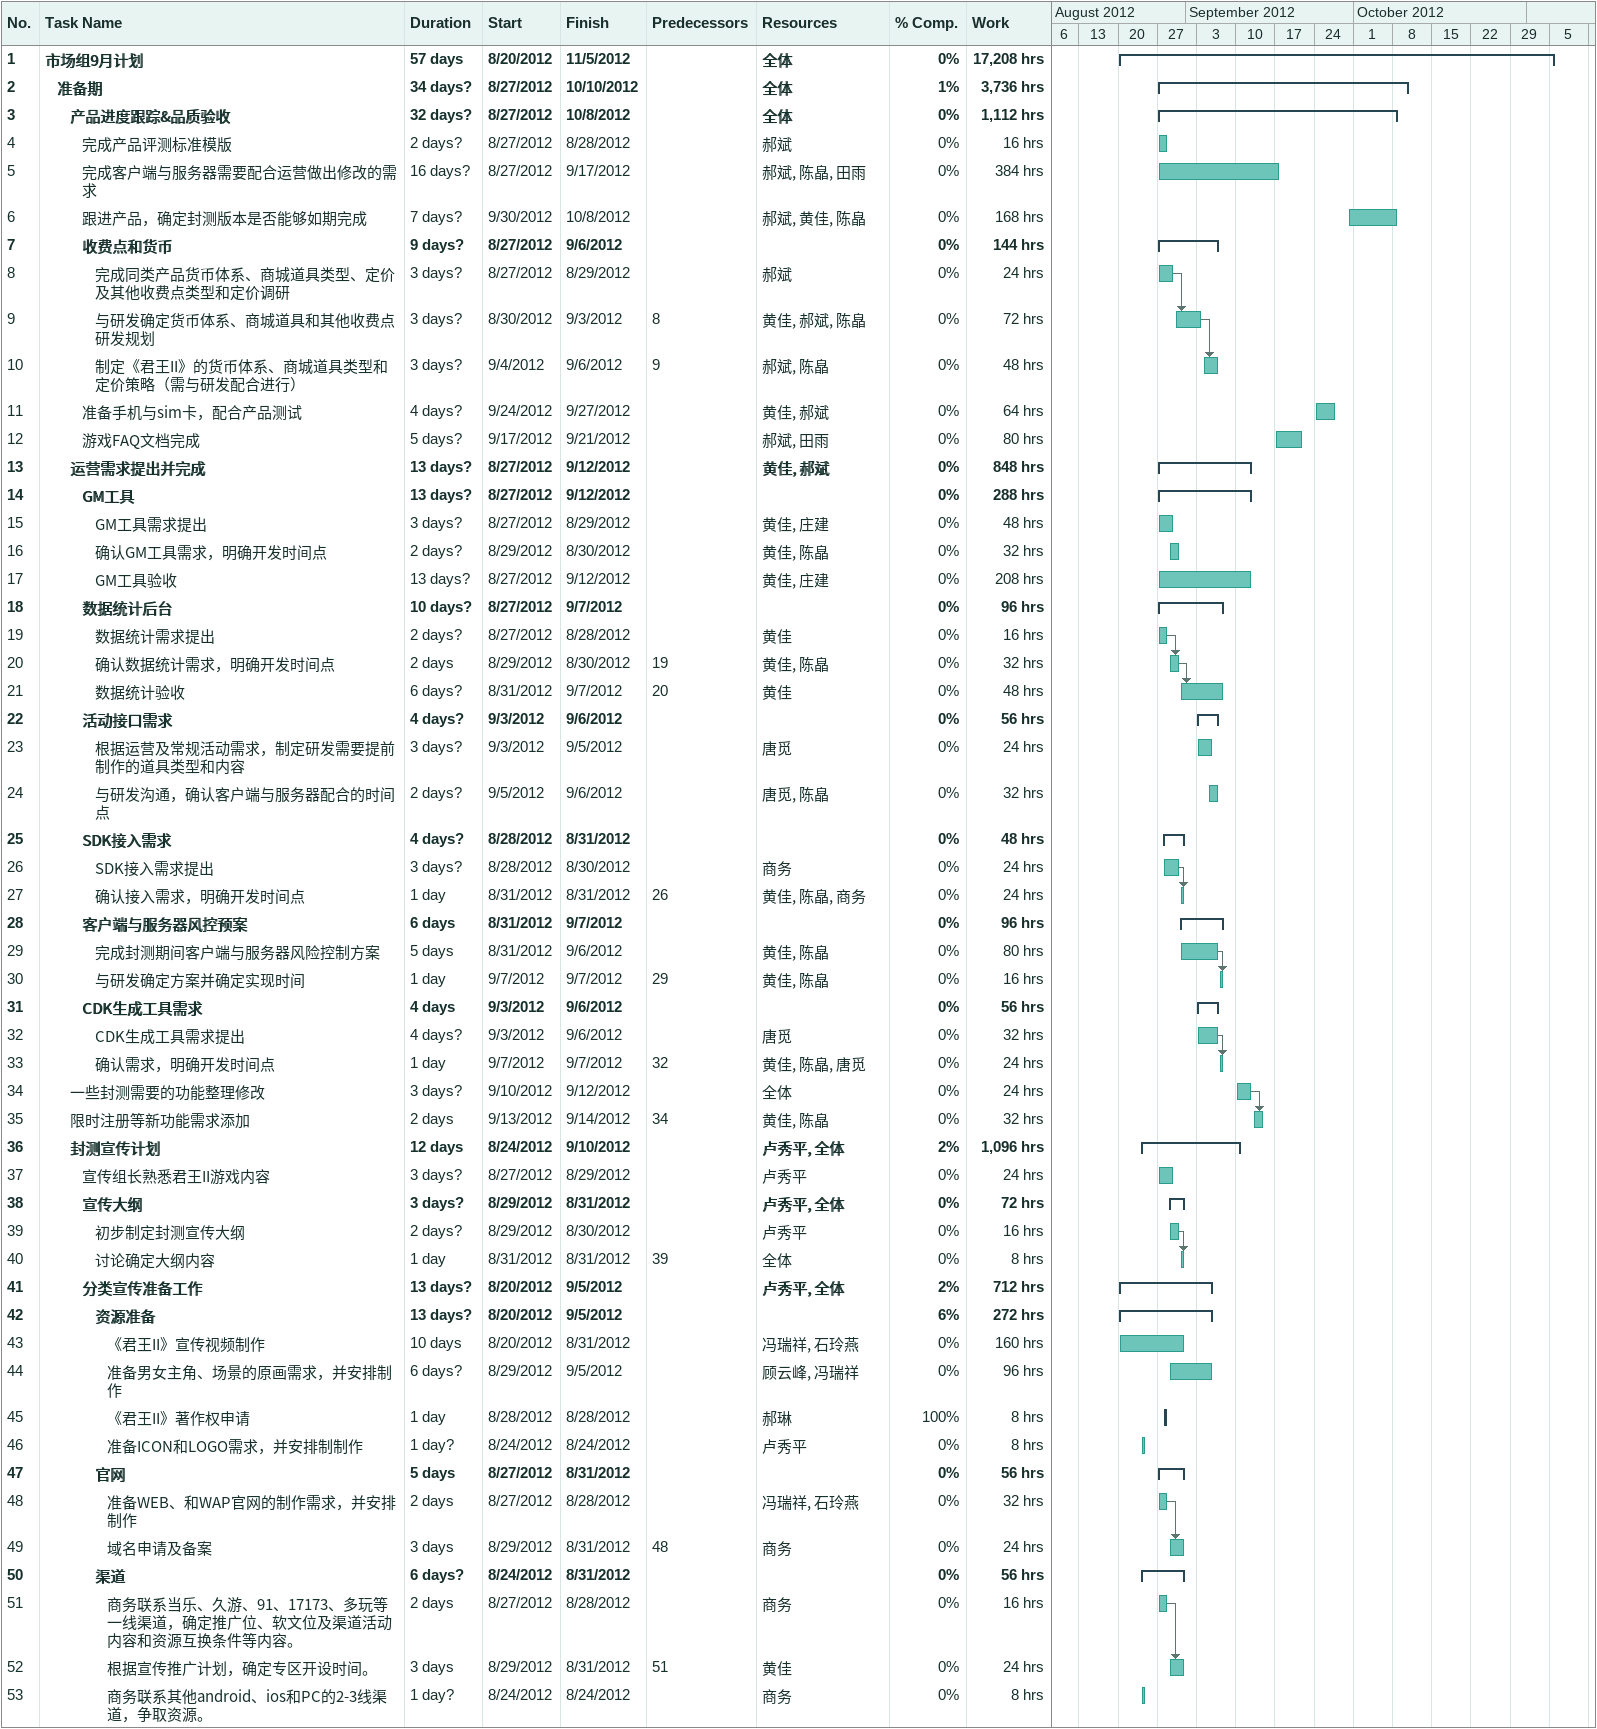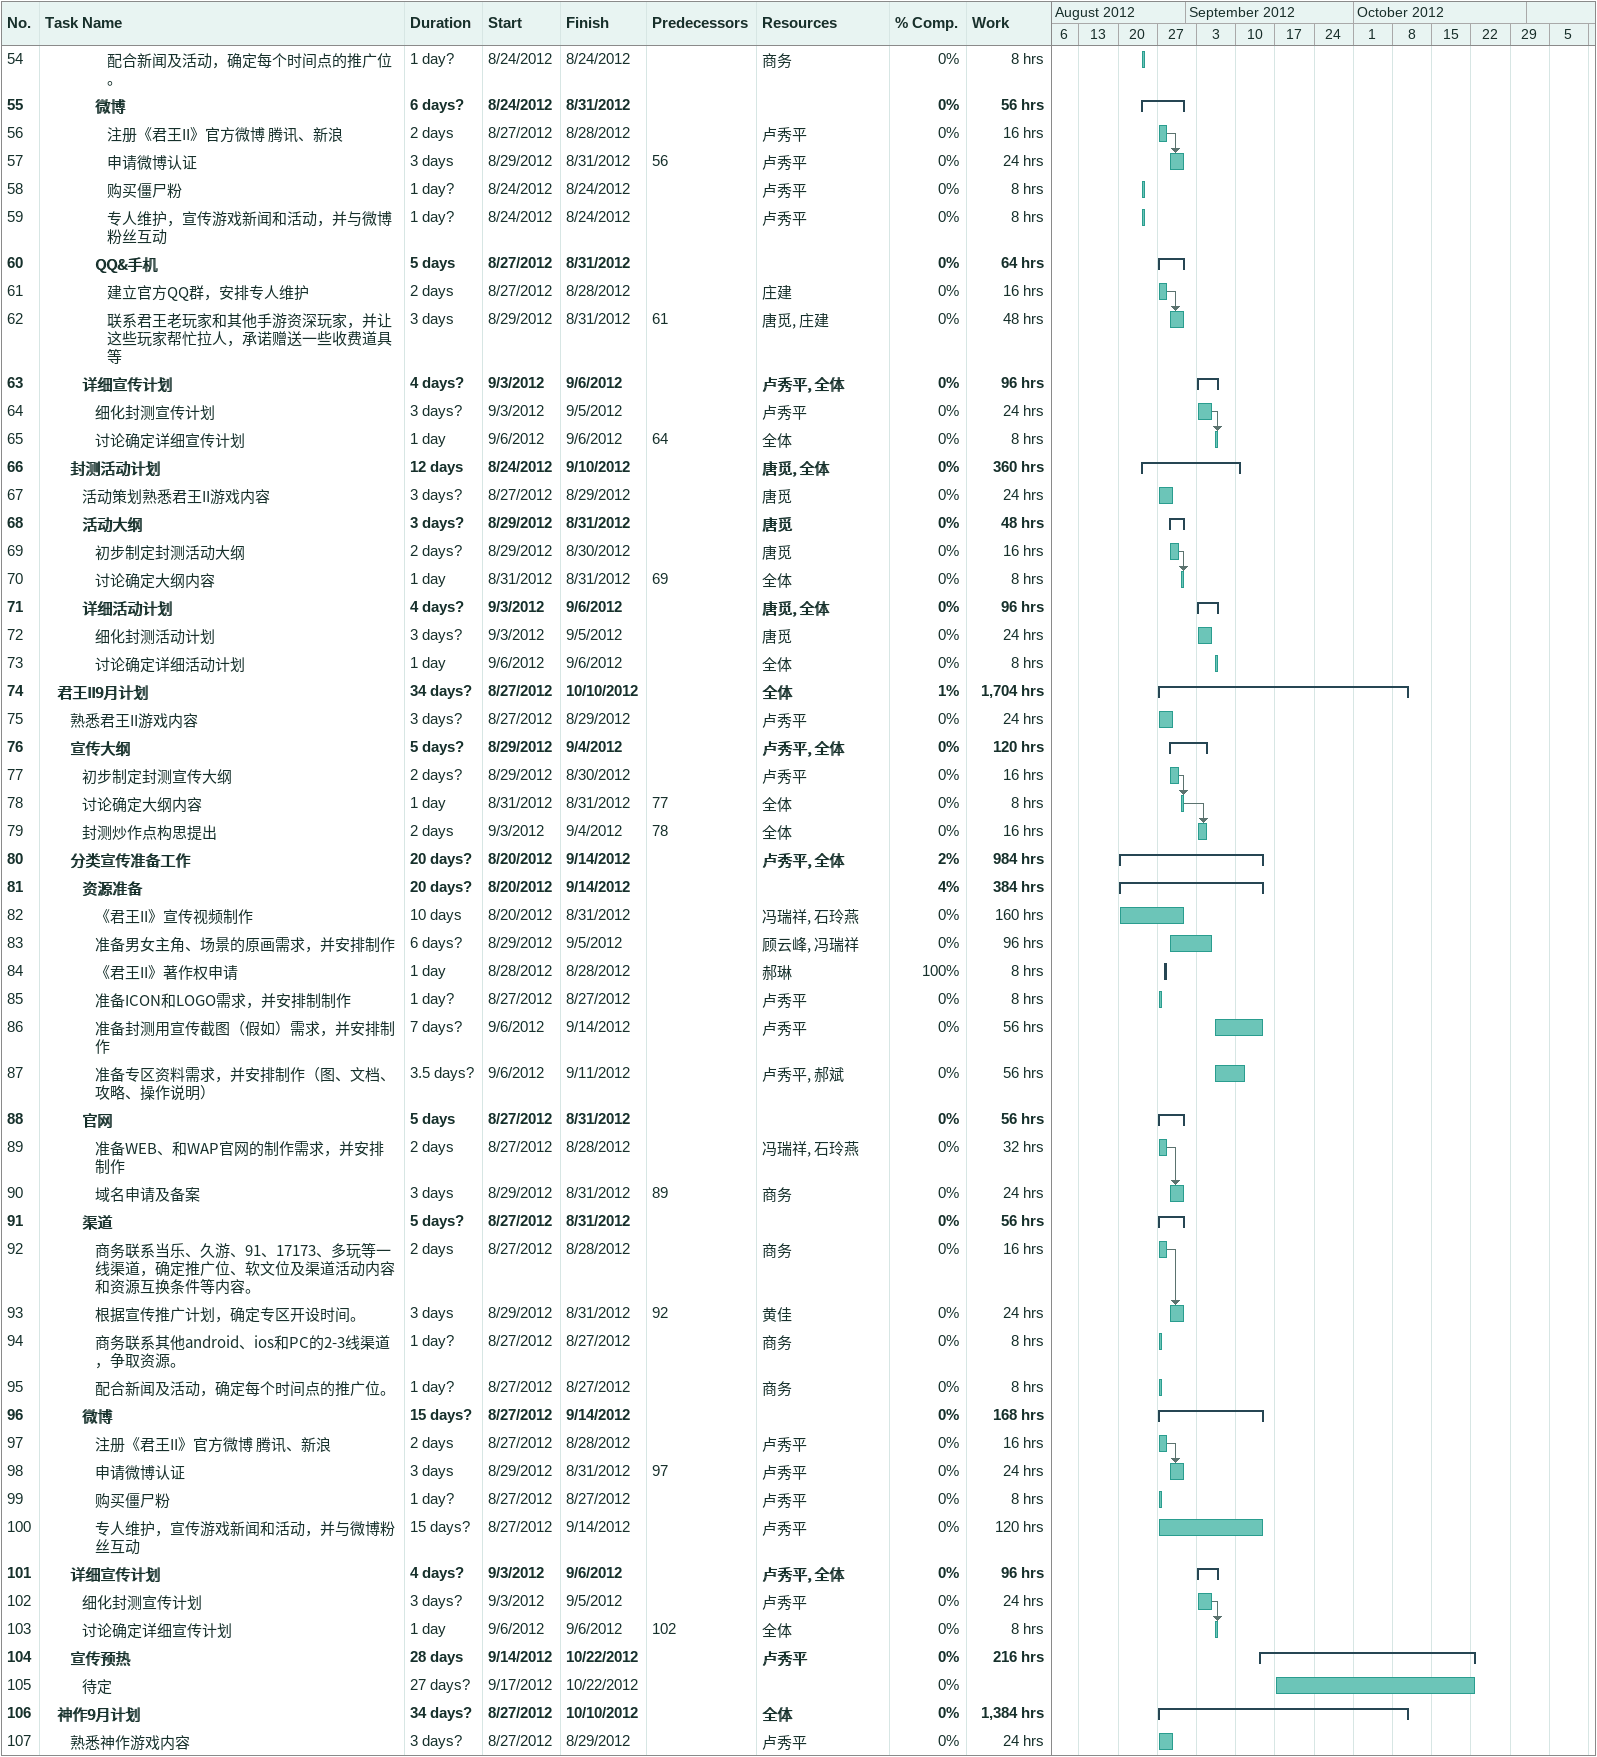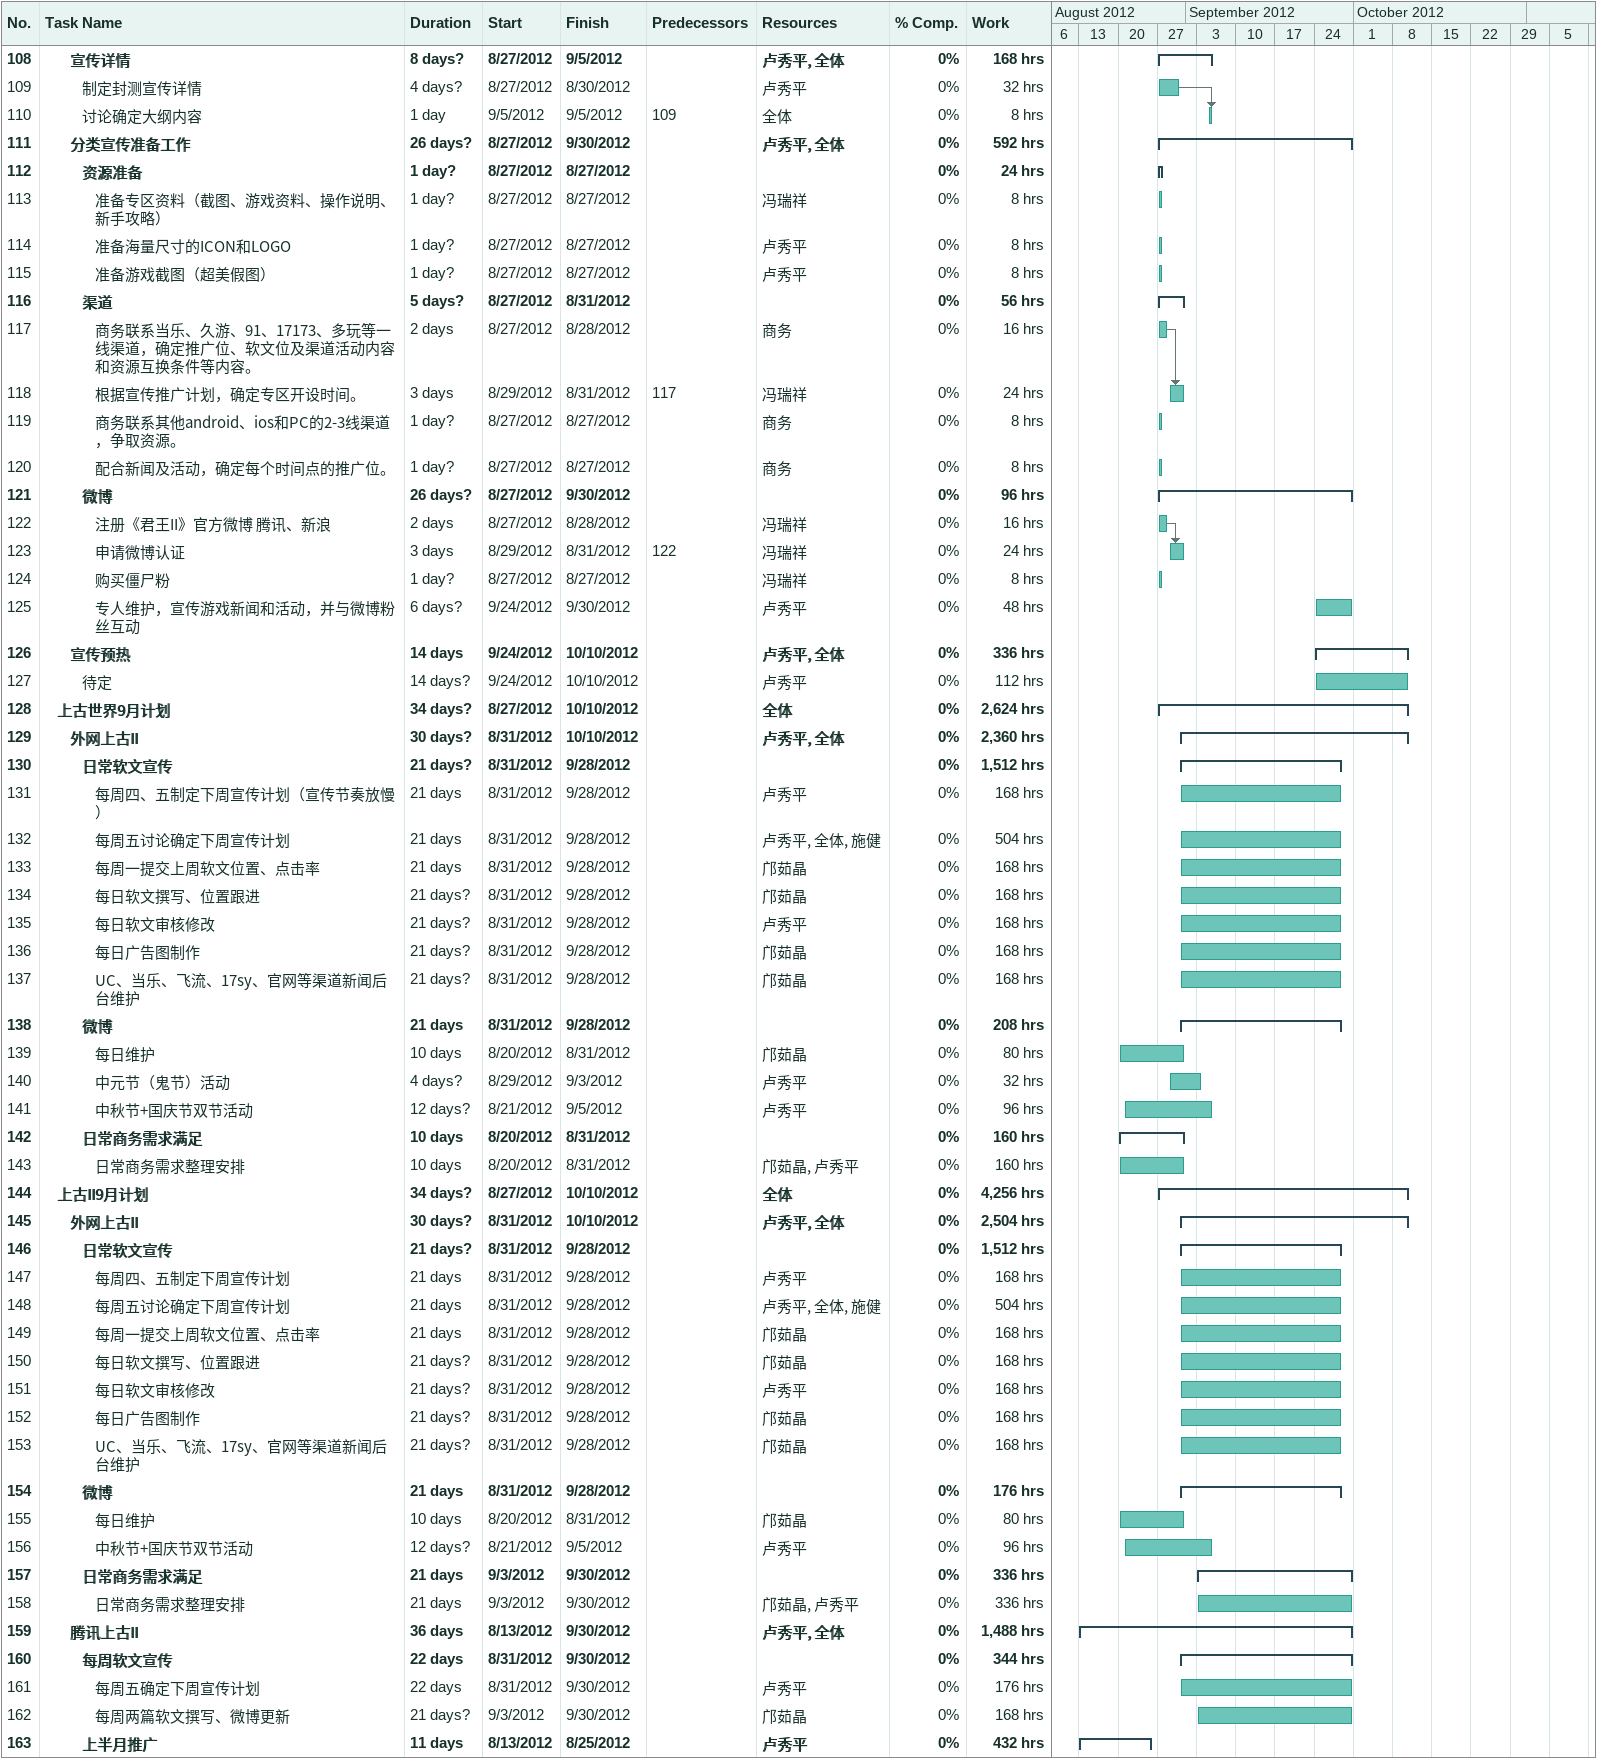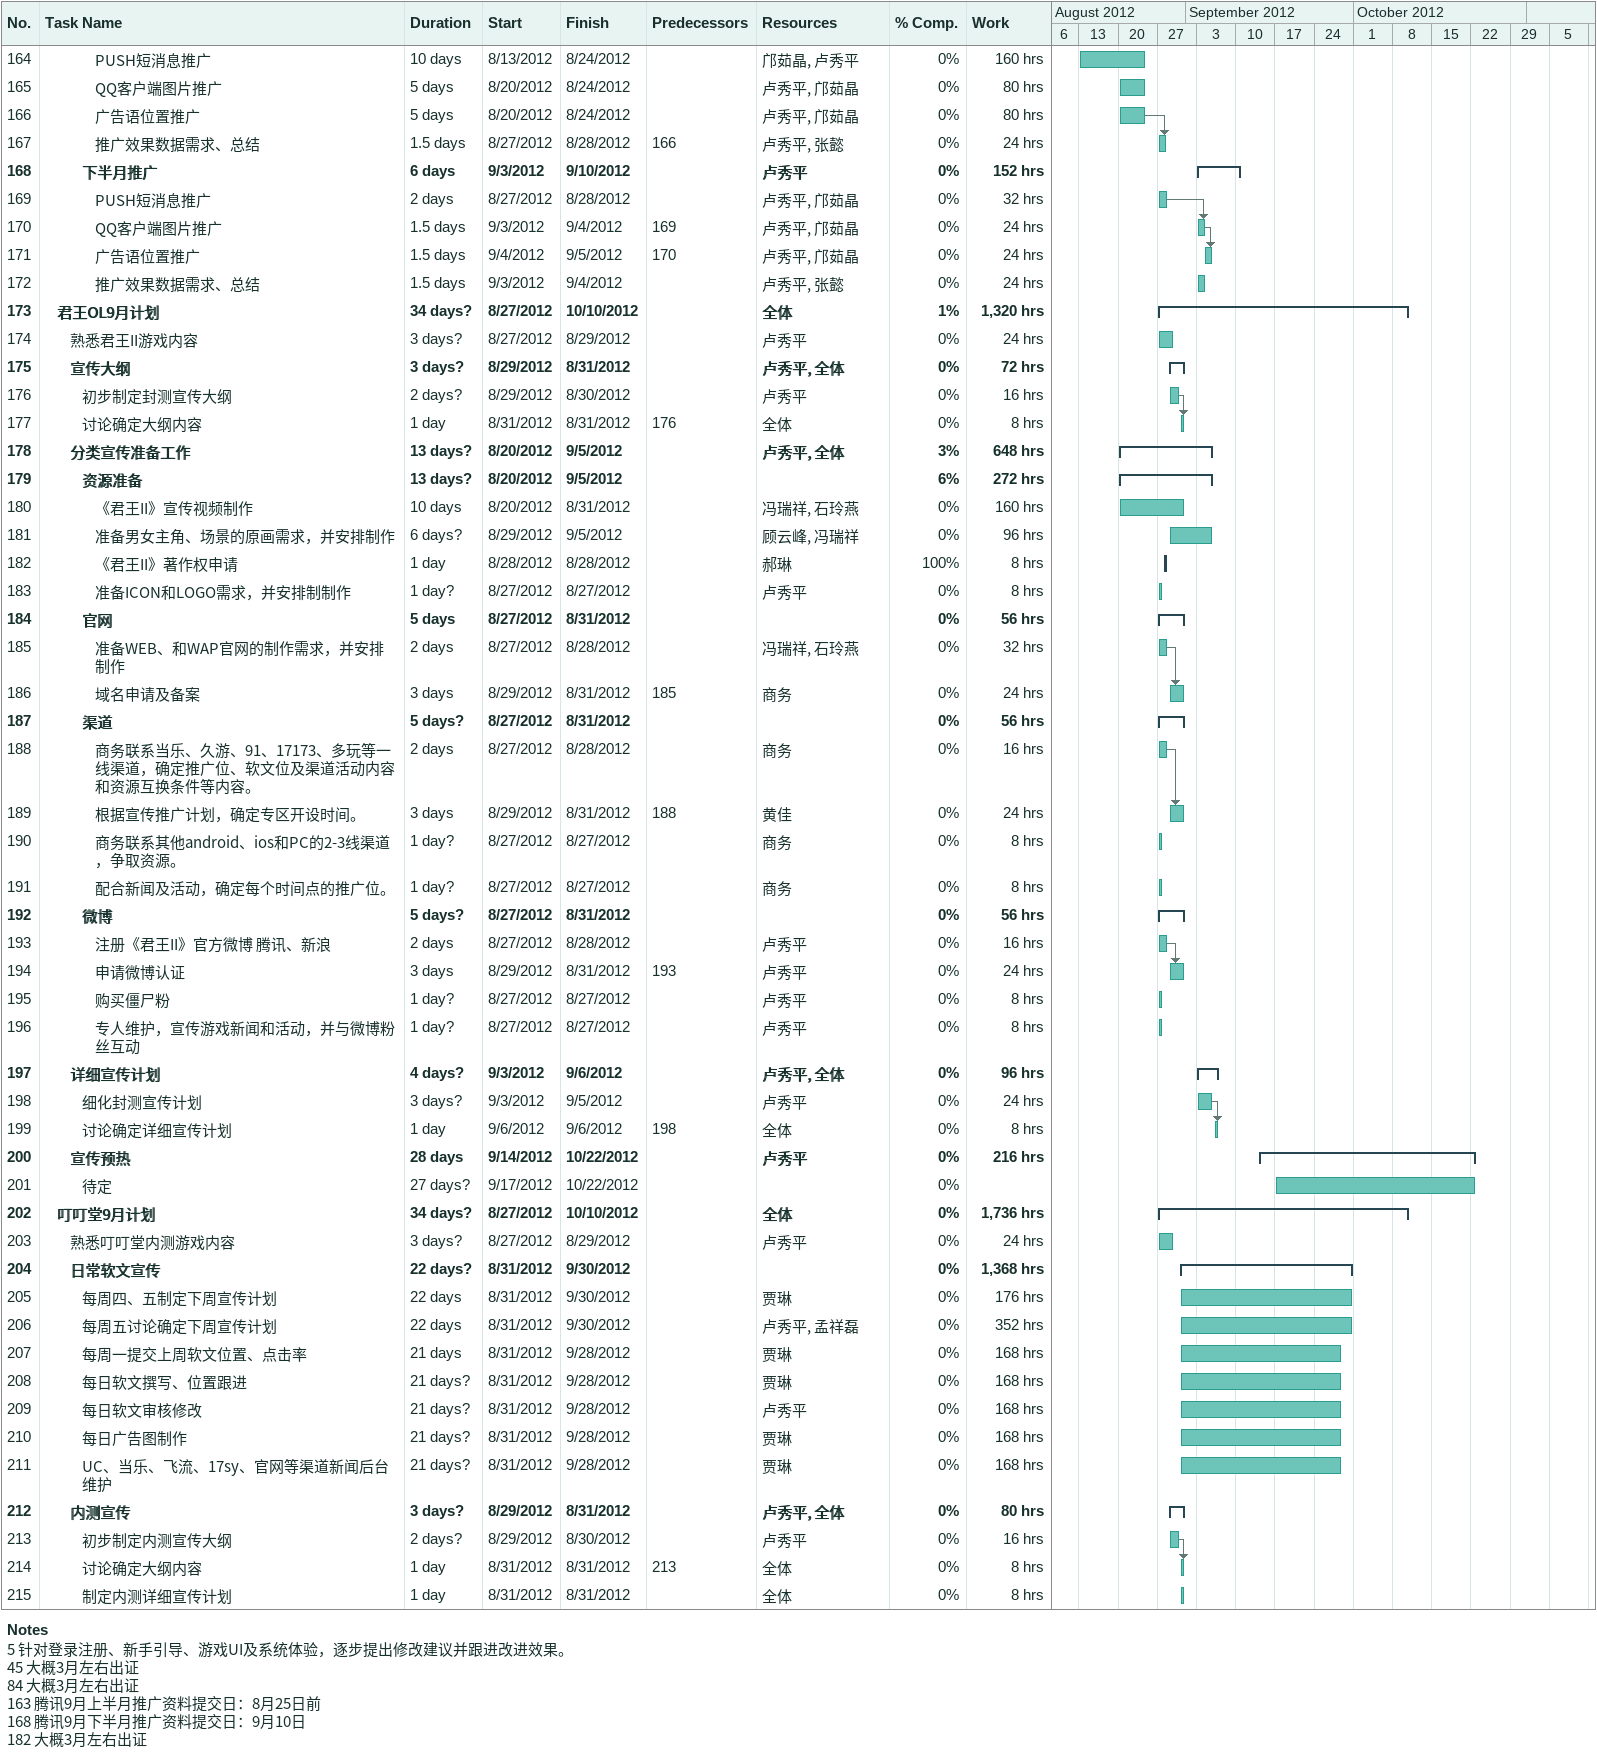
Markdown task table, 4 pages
| ID | Level | Task | Duration | Start | Finish | Predecessors | Resources | % complete | Work (h) |
|---|---|---|---|---|---|---|---|---|---|
| 1 | 1 | **市场组9月计划** | 57d | 2012-08-20 | 2012-11-05 |  | 全体 | 0 | 17208 |
| 2 | 2 | **准备期** | 34d? | 2012-08-27 | 2012-10-10 |  | 全体 | 1 | 3736 |
| 3 | 3 | **产品进度跟踪&品质验收** | 32d? | 2012-08-27 | 2012-10-08 |  | 全体 | 0 | 1112 |
| 4 | 4 | 完成产品评测标准模版 | 2d? | 2012-08-27 | 2012-08-28 |  | 郝斌 | 0 | 16 |
| 5 | 4 | 完成客户端与服务器需要配合运营做出修改的需求 | 16d? | 2012-08-27 | 2012-09-17 |  | 郝斌, 陈皛, 田雨 | 0 | 384 |
| 6 | 4 | 跟进产品，确定封测版本是否能够如期完成 | 7d? | 2012-09-30 | 2012-10-08 |  | 郝斌, 黄佳, 陈皛 | 0 | 168 |
| 7 | 4 | **收费点和货币** | 9d? | 2012-08-27 | 2012-09-06 |  |  | 0 | 144 |
| 8 | 5 | 完成同类产品货币体系、商城道具类型、定价及其他收费点类型和定价调研 | 3d? | 2012-08-27 | 2012-08-29 |  | 郝斌 | 0 | 24 |
| 9 | 5 | 与研发确定货币体系、商城道具和其他收费点研发规划 | 3d? | 2012-08-30 | 2012-09-03 | 8 | 黄佳, 郝斌, 陈皛 | 0 | 72 |
| 10 | 5 | 制定《君王II》的货币体系、商城道具类型和定价策略（需与研发配合进行） | 3d? | 2012-09-04 | 2012-09-06 | 9 | 郝斌, 陈皛 | 0 | 48 |
| 11 | 4 | 准备手机与sim卡，配合产品测试 | 4d? | 2012-09-24 | 2012-09-27 |  | 黄佳, 郝斌 | 0 | 64 |
| 12 | 4 | 游戏FAQ文档完成 | 5d? | 2012-09-17 | 2012-09-21 |  | 郝斌, 田雨 | 0 | 80 |
| 13 | 3 | **运营需求提出并完成** | 13d? | 2012-08-27 | 2012-09-12 |  | 黄佳, 郝斌 | 0 | 848 |
| 14 | 4 | **GM工具** | 13d? | 2012-08-27 | 2012-09-12 |  |  | 0 | 288 |
| 15 | 5 | GM工具需求提出 | 3d? | 2012-08-27 | 2012-08-29 |  | 黄佳, 庄建 | 0 | 48 |
| 16 | 5 | 确认GM工具需求，明确开发时间点 | 2d? | 2012-08-29 | 2012-08-30 |  | 黄佳, 陈皛 | 0 | 32 |
| 17 | 5 | GM工具验收 | 13d? | 2012-08-27 | 2012-09-12 |  | 黄佳, 庄建 | 0 | 208 |
| 18 | 4 | **数据统计后台** | 10d? | 2012-08-27 | 2012-09-07 |  |  | 0 | 96 |
| 19 | 5 | 数据统计需求提出 | 2d? | 2012-08-27 | 2012-08-28 |  | 黄佳 | 0 | 16 |
| 20 | 5 | 确认数据统计需求，明确开发时间点 | 2d | 2012-08-29 | 2012-08-30 | 19 | 黄佳, 陈皛 | 0 | 32 |
| 21 | 5 | 数据统计验收 | 6d? | 2012-08-31 | 2012-09-07 | 20 | 黄佳 | 0 | 48 |
| 22 | 4 | **活动接口需求** | 4d? | 2012-09-03 | 2012-09-06 |  |  | 0 | 56 |
| 23 | 5 | 根据运营及常规活动需求，制定研发需要提前制作的道具类型和内容 | 3d? | 2012-09-03 | 2012-09-05 |  | 唐觅 | 0 | 24 |
| 24 | 5 | 与研发沟通，确认客户端与服务器配合的时间点 | 2d? | 2012-09-05 | 2012-09-06 |  | 唐觅, 陈皛 | 0 | 32 |
| 25 | 4 | **SDK接入需求** | 4d? | 2012-08-28 | 2012-08-31 |  |  | 0 | 48 |
| 26 | 5 | SDK接入需求提出 | 3d? | 2012-08-28 | 2012-08-30 |  | 商务 | 0 | 24 |
| 27 | 5 | 确认接入需求，明确开发时间点 | 1d | 2012-08-31 | 2012-08-31 | 26 | 黄佳, 陈皛, 商务 | 0 | 24 |
| 28 | 4 | **客户端与服务器风控预案** | 6d | 2012-08-31 | 2012-09-07 |  |  | 0 | 96 |
| 29 | 5 | 完成封测期间客户端与服务器风险控制方案 | 5d | 2012-08-31 | 2012-09-06 |  | 黄佳, 陈皛 | 0 | 80 |
| 30 | 5 | 与研发确定方案并确定实现时间 | 1d | 2012-09-07 | 2012-09-07 | 29 | 黄佳, 陈皛 | 0 | 16 |
| 31 | 4 | **CDK生成工具需求** | 4d | 2012-09-03 | 2012-09-06 |  |  | 0 | 56 |
| 32 | 5 | CDK生成工具需求提出 | 4d? | 2012-09-03 | 2012-09-06 |  | 唐觅 | 0 | 32 |
| 33 | 5 | 确认需求，明确开发时间点 | 1d | 2012-09-07 | 2012-09-07 | 32 | 黄佳, 陈皛, 唐觅 | 0 | 24 |
| 34 | 3 | 一些封测需要的功能整理修改 | 3d? | 2012-09-10 | 2012-09-12 |  | 全体 | 0 | 24 |
| 35 | 3 | 限时注册等新功能需求添加 | 2d | 2012-09-13 | 2012-09-14 | 34 | 黄佳, 陈皛 | 0 | 32 |
| 36 | 3 | **封测宣传计划** | 12d | 2012-08-24 | 2012-09-10 |  | 卢秀平, 全体 | 2 | 1096 |
| 37 | 4 | 宣传组长熟悉君王II游戏内容 | 3d? | 2012-08-27 | 2012-08-29 |  | 卢秀平 | 0 | 24 |
| 38 | 4 | **宣传大纲** | 3d? | 2012-08-29 | 2012-08-31 |  | 卢秀平, 全体 | 0 | 72 |
| 39 | 5 | 初步制定封测宣传大纲 | 2d? | 2012-08-29 | 2012-08-30 |  | 卢秀平 | 0 | 16 |
| 40 | 5 | 讨论确定大纲内容 | 1d | 2012-08-31 | 2012-08-31 | 39 | 全体 | 0 | 8 |
| 41 | 4 | **分类宣传准备工作** | 13d? | 2012-08-20 | 2012-09-05 |  | 卢秀平, 全体 | 2 | 712 |
| 42 | 5 | **资源准备** | 13d? | 2012-08-20 | 2012-09-05 |  |  | 6 | 272 |
| 43 | 6 | 《君王II》宣传视频制作 | 10d | 2012-08-20 | 2012-08-31 |  | 冯瑞祥, 石玲燕 | 0 | 160 |
| 44 | 6 | 准备男女主角、场景的原画需求，并安排制作 | 6d? | 2012-08-29 | 2012-09-05 |  | 顾云峰, 冯瑞祥 | 0 | 96 |
| 45 | 6 | 《君王II》著作权申请 | 1d | 2012-08-28 | 2012-08-28 |  | 郝琳 | 100 | 8 |
| 46 | 6 | 准备ICON和LOGO需求，并安排制制作 | 1d? | 2012-08-24 | 2012-08-24 |  | 卢秀平 | 0 | 8 |
| 47 | 5 | **官网** | 5d | 2012-08-27 | 2012-08-31 |  |  | 0 | 56 |
| 48 | 6 | 准备WEB、和WAP官网的制作需求，并安排制作 | 2d | 2012-08-27 | 2012-08-28 |  | 冯瑞祥, 石玲燕 | 0 | 32 |
| 49 | 6 | 域名申请及备案 | 3d | 2012-08-29 | 2012-08-31 | 48 | 商务 | 0 | 24 |
| 50 | 5 | **渠道** | 6d? | 2012-08-24 | 2012-08-31 |  |  | 0 | 56 |
| 51 | 6 | 商务联系当乐、久游、91、17173、多玩等一线渠道，确定推广位、软文位及渠道活动内容和资源互换条件等内容。 | 2d | 2012-08-27 | 2012-08-28 |  | 商务 | 0 | 16 |
| 52 | 6 | 根据宣传推广计划，确定专区开设时间。 | 3d | 2012-08-29 | 2012-08-31 | 51 | 黄佳 | 0 | 24 |
| 53 | 6 | 商务联系其他android、ios和PC的2-3线渠道，争取资源。 | 1d? | 2012-08-24 | 2012-08-24 |  | 商务 | 0 | 8 |
| 54 | 6 | 配合新闻及活动，确定每个时间点的推广位。 | 1d? | 2012-08-24 | 2012-08-24 |  | 商务 | 0 | 8 |
| 55 | 5 | **微博** | 6d? | 2012-08-24 | 2012-08-31 |  |  | 0 | 56 |
| 56 | 6 | 注册《君王II》官方微博 腾讯、新浪 | 2d | 2012-08-27 | 2012-08-28 |  | 卢秀平 | 0 | 16 |
| 57 | 6 | 申请微博认证 | 3d | 2012-08-29 | 2012-08-31 | 56 | 卢秀平 | 0 | 24 |
| 58 | 6 | 购买僵尸粉 | 1d? | 2012-08-24 | 2012-08-24 |  | 卢秀平 | 0 | 8 |
| 59 | 6 | 专人维护，宣传游戏新闻和活动，并与微博粉丝互动 | 1d? | 2012-08-24 | 2012-08-24 |  | 卢秀平 | 0 | 8 |
| 60 | 5 | **QQ&手机** | 5d | 2012-08-27 | 2012-08-31 |  |  | 0 | 64 |
| 61 | 6 | 建立官方QQ群，安排专人维护 | 2d | 2012-08-27 | 2012-08-28 |  | 庄建 | 0 | 16 |
| 62 | 6 | 联系君王老玩家和其他手游资深玩家，并让这些玩家帮忙拉人，承诺赠送一些收费道具等 | 3d | 2012-08-29 | 2012-08-31 | 61 | 唐觅, 庄建 | 0 | 48 |
| 63 | 4 | **详细宣传计划** | 4d? | 2012-09-03 | 2012-09-06 |  | 卢秀平, 全体 | 0 | 96 |
| 64 | 5 | 细化封测宣传计划 | 3d? | 2012-09-03 | 2012-09-05 |  | 卢秀平 | 0 | 24 |
| 65 | 5 | 讨论确定详细宣传计划 | 1d | 2012-09-06 | 2012-09-06 | 64 | 全体 | 0 | 8 |
| 66 | 3 | **封测活动计划** | 12d | 2012-08-24 | 2012-09-10 |  | 唐觅, 全体 | 0 | 360 |
| 67 | 4 | 活动策划熟悉君王II游戏内容 | 3d? | 2012-08-27 | 2012-08-29 |  | 唐觅 | 0 | 24 |
| 68 | 4 | **活动大纲** | 3d? | 2012-08-29 | 2012-08-31 |  | 唐觅 | 0 | 48 |
| 69 | 5 | 初步制定封测活动大纲 | 2d? | 2012-08-29 | 2012-08-30 |  | 唐觅 | 0 | 16 |
| 70 | 5 | 讨论确定大纲内容 | 1d | 2012-08-31 | 2012-08-31 | 69 | 全体 | 0 | 8 |
| 71 | 4 | **详细活动计划** | 4d? | 2012-09-03 | 2012-09-06 |  | 唐觅, 全体 | 0 | 96 |
| 72 | 5 | 细化封测活动计划 | 3d? | 2012-09-03 | 2012-09-05 |  | 唐觅 | 0 | 24 |
| 73 | 5 | 讨论确定详细活动计划 | 1d | 2012-09-06 | 2012-09-06 |  | 全体 | 0 | 8 |
| 74 | 2 | **君王II9月计划** | 34d? | 2012-08-27 | 2012-10-10 |  | 全体 | 1 | 1704 |
| 75 | 3 | 熟悉君王II游戏内容 | 3d? | 2012-08-27 | 2012-08-29 |  | 卢秀平 | 0 | 24 |
| 76 | 3 | **宣传大纲** | 5d? | 2012-08-29 | 2012-09-04 |  | 卢秀平, 全体 | 0 | 120 |
| 77 | 4 | 初步制定封测宣传大纲 | 2d? | 2012-08-29 | 2012-08-30 |  | 卢秀平 | 0 | 16 |
| 78 | 4 | 讨论确定大纲内容 | 1d | 2012-08-31 | 2012-08-31 | 77 | 全体 | 0 | 8 |
| 79 | 4 | 封测炒作点构思提出 | 2d | 2012-09-03 | 2012-09-04 | 78 | 全体 | 0 | 16 |
| 80 | 3 | **分类宣传准备工作** | 20d? | 2012-08-20 | 2012-09-14 |  | 卢秀平, 全体 | 2 | 984 |
| 81 | 4 | **资源准备** | 20d? | 2012-08-20 | 2012-09-14 |  |  | 4 | 384 |
| 82 | 5 | 《君王II》宣传视频制作 | 10d | 2012-08-20 | 2012-08-31 |  | 冯瑞祥, 石玲燕 | 0 | 160 |
| 83 | 5 | 准备男女主角、场景的原画需求，并安排制作 | 6d? | 2012-08-29 | 2012-09-05 |  | 顾云峰, 冯瑞祥 | 0 | 96 |
| 84 | 5 | 《君王II》著作权申请 | 1d | 2012-08-28 | 2012-08-28 |  | 郝琳 | 100 | 8 |
| 85 | 5 | 准备ICON和LOGO需求，并安排制制作 | 1d? | 2012-08-27 | 2012-08-27 |  | 卢秀平 | 0 | 8 |
| 86 | 5 | 准备封测用宣传截图（假如）需求，并安排制作 | 7d? | 2012-09-06 | 2012-09-14 |  | 卢秀平 | 0 | 56 |
| 87 | 5 | 准备专区资料需求，并安排制作（图、文档、攻略、操作说明） | 3.5d? | 2012-09-06 | 2012-09-11 |  | 卢秀平, 郝斌 | 0 | 56 |
| 88 | 4 | **官网** | 5d | 2012-08-27 | 2012-08-31 |  |  | 0 | 56 |
| 89 | 5 | 准备WEB、和WAP官网的制作需求，并安排制作 | 2d | 2012-08-27 | 2012-08-28 |  | 冯瑞祥, 石玲燕 | 0 | 32 |
| 90 | 5 | 域名申请及备案 | 3d | 2012-08-29 | 2012-08-31 | 89 | 商务 | 0 | 24 |
| 91 | 4 | **渠道** | 5d? | 2012-08-27 | 2012-08-31 |  |  | 0 | 56 |
| 92 | 5 | 商务联系当乐、久游、91、17173、多玩等一线渠道，确定推广位、软文位及渠道活动内容和资源互换条件等内容。 | 2d | 2012-08-27 | 2012-08-28 |  | 商务 | 0 | 16 |
| 93 | 5 | 根据宣传推广计划，确定专区开设时间。 | 3d | 2012-08-29 | 2012-08-31 | 92 | 黄佳 | 0 | 24 |
| 94 | 5 | 商务联系其他android、ios和PC的2-3线渠道，争取资源。 | 1d? | 2012-08-27 | 2012-08-27 |  | 商务 | 0 | 8 |
| 95 | 5 | 配合新闻及活动，确定每个时间点的推广位。 | 1d? | 2012-08-27 | 2012-08-27 |  | 商务 | 0 | 8 |
| 96 | 4 | **微博** | 15d? | 2012-08-27 | 2012-09-14 |  |  | 0 | 168 |
| 97 | 5 | 注册《君王II》官方微博 腾讯、新浪 | 2d | 2012-08-27 | 2012-08-28 |  | 卢秀平 | 0 | 16 |
| 98 | 5 | 申请微博认证 | 3d | 2012-08-29 | 2012-08-31 | 97 | 卢秀平 | 0 | 24 |
| 99 | 5 | 购买僵尸粉 | 1d? | 2012-08-27 | 2012-08-27 |  | 卢秀平 | 0 | 8 |
| 100 | 5 | 专人维护，宣传游戏新闻和活动，并与微博粉丝互动 | 15d? | 2012-08-27 | 2012-09-14 |  | 卢秀平 | 0 | 120 |
| 101 | 3 | **详细宣传计划** | 4d? | 2012-09-03 | 2012-09-06 |  | 卢秀平, 全体 | 0 | 96 |
| 102 | 4 | 细化封测宣传计划 | 3d? | 2012-09-03 | 2012-09-05 |  | 卢秀平 | 0 | 24 |
| 103 | 4 | 讨论确定详细宣传计划 | 1d | 2012-09-06 | 2012-09-06 | 102 | 全体 | 0 | 8 |
| 104 | 3 | **宣传预热** | 28d | 2012-09-14 | 2012-10-22 |  | 卢秀平 | 0 | 216 |
| 105 | 4 | 待定 | 27d? | 2012-09-17 | 2012-10-22 |  |  | 0 |  |
| 106 | 2 | **神作9月计划** | 34d? | 2012-08-27 | 2012-10-10 |  | 全体 | 0 | 1384 |
| 107 | 3 | 熟悉神作游戏内容 | 3d? | 2012-08-27 | 2012-08-29 |  | 卢秀平 | 0 | 24 |
| 108 | 3 | **宣传详情** | 8d? | 2012-08-27 | 2012-09-05 |  | 卢秀平, 全体 | 0 | 168 |
| 109 | 4 | 制定封测宣传详情 | 4d? | 2012-08-27 | 2012-08-30 |  | 卢秀平 | 0 | 32 |
| 110 | 4 | 讨论确定大纲内容 | 1d | 2012-09-05 | 2012-09-05 | 109 | 全体 | 0 | 8 |
| 111 | 3 | **分类宣传准备工作** | 26d? | 2012-08-27 | 2012-09-30 |  | 卢秀平, 全体 | 0 | 592 |
| 112 | 4 | **资源准备** | 1d? | 2012-08-27 | 2012-08-27 |  |  | 0 | 24 |
| 113 | 5 | 准备专区资料（截图、游戏资料、操作说明、新手攻略） | 1d? | 2012-08-27 | 2012-08-27 |  | 冯瑞祥 | 0 | 8 |
| 114 | 5 | 准备海量尺寸的ICON和LOGO | 1d? | 2012-08-27 | 2012-08-27 |  | 卢秀平 | 0 | 8 |
| 115 | 5 | 准备游戏截图（超美假图） | 1d? | 2012-08-27 | 2012-08-27 |  | 卢秀平 | 0 | 8 |
| 116 | 4 | **渠道** | 5d? | 2012-08-27 | 2012-08-31 |  |  | 0 | 56 |
| 117 | 5 | 商务联系当乐、久游、91、17173、多玩等一线渠道，确定推广位、软文位及渠道活动内容和资源互换条件等内容。 | 2d | 2012-08-27 | 2012-08-28 |  | 商务 | 0 | 16 |
| 118 | 5 | 根据宣传推广计划，确定专区开设时间。 | 3d | 2012-08-29 | 2012-08-31 | 117 | 冯瑞祥 | 0 | 24 |
| 119 | 5 | 商务联系其他android、ios和PC的2-3线渠道，争取资源。 | 1d? | 2012-08-27 | 2012-08-27 |  | 商务 | 0 | 8 |
| 120 | 5 | 配合新闻及活动，确定每个时间点的推广位。 | 1d? | 2012-08-27 | 2012-08-27 |  | 商务 | 0 | 8 |
| 121 | 4 | **微博** | 26d? | 2012-08-27 | 2012-09-30 |  |  | 0 | 96 |
| 122 | 5 | 注册《君王II》官方微博 腾讯、新浪 | 2d | 2012-08-27 | 2012-08-28 |  | 冯瑞祥 | 0 | 16 |
| 123 | 5 | 申请微博认证 | 3d | 2012-08-29 | 2012-08-31 | 122 | 冯瑞祥 | 0 | 24 |
| 124 | 5 | 购买僵尸粉 | 1d? | 2012-08-27 | 2012-08-27 |  | 冯瑞祥 | 0 | 8 |
| 125 | 5 | 专人维护，宣传游戏新闻和活动，并与微博粉丝互动 | 6d? | 2012-09-24 | 2012-09-30 |  | 卢秀平 | 0 | 48 |
| 126 | 3 | **宣传预热** | 14d | 2012-09-24 | 2012-10-10 |  | 卢秀平, 全体 | 0 | 336 |
| 127 | 4 | 待定 | 14d? | 2012-09-24 | 2012-10-10 |  | 卢秀平 | 0 | 112 |
| 128 | 2 | **上古世界9月计划** | 34d? | 2012-08-27 | 2012-10-10 |  | 全体 | 0 | 2624 |
| 129 | 3 | **外网上古II** | 30d? | 2012-08-31 | 2012-10-10 |  | 卢秀平, 全体 | 0 | 2360 |
| 130 | 4 | **日常软文宣传** | 21d? | 2012-08-31 | 2012-09-28 |  |  | 0 | 1512 |
| 131 | 5 | 每周四、五制定下周宣传计划（宣传节奏放慢） | 21d | 2012-08-31 | 2012-09-28 |  | 卢秀平 | 0 | 168 |
| 132 | 5 | 每周五讨论确定下周宣传计划 | 21d | 2012-08-31 | 2012-09-28 |  | 卢秀平, 全体, 施健 | 0 | 504 |
| 133 | 5 | 每周一提交上周软文位置、点击率 | 21d | 2012-08-31 | 2012-09-28 |  | 邝茹晶 | 0 | 168 |
| 134 | 5 | 每日软文撰写、位置跟进 | 21d? | 2012-08-31 | 2012-09-28 |  | 邝茹晶 | 0 | 168 |
| 135 | 5 | 每日软文审核修改 | 21d? | 2012-08-31 | 2012-09-28 |  | 卢秀平 | 0 | 168 |
| 136 | 5 | 每日广告图制作 | 21d? | 2012-08-31 | 2012-09-28 |  | 邝茹晶 | 0 | 168 |
| 137 | 5 | UC、当乐、飞流、17sy、官网等渠道新闻后台维护 | 21d? | 2012-08-31 | 2012-09-28 |  | 邝茹晶 | 0 | 168 |
| 138 | 4 | **微博** | 21d | 2012-08-31 | 2012-09-28 |  |  | 0 | 208 |
| 139 | 5 | 每日维护 | 10d | 2012-08-20 | 2012-08-31 |  | 邝茹晶 | 0 | 80 |
| 140 | 5 | 中元节（鬼节）活动 | 4d? | 2012-08-29 | 2012-09-03 |  | 卢秀平 | 0 | 32 |
| 141 | 5 | 中秋节+国庆节双节活动 | 12d? | 2012-08-21 | 2012-09-05 |  | 卢秀平 | 0 | 96 |
| 142 | 4 | **日常商务需求满足** | 10d | 2012-08-20 | 2012-08-31 |  |  | 0 | 160 |
| 143 | 5 | 日常商务需求整理安排 | 10d | 2012-08-20 | 2012-08-31 |  | 邝茹晶, 卢秀平 | 0 | 160 |
| 144 | 2 | **上古II9月计划** | 34d? | 2012-08-27 | 2012-10-10 |  | 全体 | 0 | 4256 |
| 145 | 3 | **外网上古II** | 30d? | 2012-08-31 | 2012-10-10 |  | 卢秀平, 全体 | 0 | 2504 |
| 146 | 4 | **日常软文宣传** | 21d? | 2012-08-31 | 2012-09-28 |  |  | 0 | 1512 |
| 147 | 5 | 每周四、五制定下周宣传计划 | 21d | 2012-08-31 | 2012-09-28 |  | 卢秀平 | 0 | 168 |
| 148 | 5 | 每周五讨论确定下周宣传计划 | 21d | 2012-08-31 | 2012-09-28 |  | 卢秀平, 全体, 施健 | 0 | 504 |
| 149 | 5 | 每周一提交上周软文位置、点击率 | 21d | 2012-08-31 | 2012-09-28 |  | 邝茹晶 | 0 | 168 |
| 150 | 5 | 每日软文撰写、位置跟进 | 21d? | 2012-08-31 | 2012-09-28 |  | 邝茹晶 | 0 | 168 |
| 151 | 5 | 每日软文审核修改 | 21d? | 2012-08-31 | 2012-09-28 |  | 卢秀平 | 0 | 168 |
| 152 | 5 | 每日广告图制作 | 21d? | 2012-08-31 | 2012-09-28 |  | 邝茹晶 | 0 | 168 |
| 153 | 5 | UC、当乐、飞流、17sy、官网等渠道新闻后台维护 | 21d? | 2012-08-31 | 2012-09-28 |  | 邝茹晶 | 0 | 168 |
| 154 | 4 | **微博** | 21d | 2012-08-31 | 2012-09-28 |  |  | 0 | 176 |
| 155 | 5 | 每日维护 | 10d | 2012-08-20 | 2012-08-31 |  | 邝茹晶 | 0 | 80 |
| 156 | 5 | 中秋节+国庆节双节活动 | 12d? | 2012-08-21 | 2012-09-05 |  | 卢秀平 | 0 | 96 |
| 157 | 4 | **日常商务需求满足** | 21d | 2012-09-03 | 2012-09-30 |  |  | 0 | 336 |
| 158 | 5 | 日常商务需求整理安排 | 21d | 2012-09-03 | 2012-09-30 |  | 邝茹晶, 卢秀平 | 0 | 336 |
| 159 | 3 | **腾讯上古II** | 36d | 2012-08-13 | 2012-09-30 |  | 卢秀平, 全体 | 0 | 1488 |
| 160 | 4 | **每周软文宣传** | 22d | 2012-08-31 | 2012-09-30 |  |  | 0 | 344 |
| 161 | 5 | 每周五确定下周宣传计划 | 22d | 2012-08-31 | 2012-09-30 |  | 卢秀平 | 0 | 176 |
| 162 | 5 | 每周两篇软文撰写、微博更新 | 21d? | 2012-09-03 | 2012-09-30 |  | 邝茹晶 | 0 | 168 |
| 163 | 4 | **上半月推广** | 11d | 2012-08-13 | 2012-08-25 |  | 卢秀平 | 0 | 432 |
| 164 | 5 | PUSH短消息推广 | 10d | 2012-08-13 | 2012-08-24 |  | 邝茹晶, 卢秀平 | 0 | 160 |
| 165 | 5 | QQ客户端图片推广 | 5d | 2012-08-20 | 2012-08-24 |  | 卢秀平, 邝茹晶 | 0 | 80 |
| 166 | 5 | 广告语位置推广 | 5d | 2012-08-20 | 2012-08-24 |  | 卢秀平, 邝茹晶 | 0 | 80 |
| 167 | 5 | 推广效果数据需求、总结 | 1.5d | 2012-08-27 | 2012-08-28 | 166 | 卢秀平, 张懿 | 0 | 24 |
| 168 | 4 | **下半月推广** | 6d | 2012-09-03 | 2012-09-10 |  | 卢秀平 | 0 | 152 |
| 169 | 5 | PUSH短消息推广 | 2d | 2012-08-27 | 2012-08-28 |  | 卢秀平, 邝茹晶 | 0 | 32 |
| 170 | 5 | QQ客户端图片推广 | 1.5d | 2012-09-03 | 2012-09-04 | 169 | 卢秀平, 邝茹晶 | 0 | 24 |
| 171 | 5 | 广告语位置推广 | 1.5d | 2012-09-04 | 2012-09-05 | 170 | 卢秀平, 邝茹晶 | 0 | 24 |
| 172 | 5 | 推广效果数据需求、总结 | 1.5d | 2012-09-03 | 2012-09-04 |  | 卢秀平, 张懿 | 0 | 24 |
| 173 | 2 | **君王OL9月计划** | 34d? | 2012-08-27 | 2012-10-10 |  | 全体 | 1 | 1320 |
| 174 | 3 | 熟悉君王II游戏内容 | 3d? | 2012-08-27 | 2012-08-29 |  | 卢秀平 | 0 | 24 |
| 175 | 3 | **宣传大纲** | 3d? | 2012-08-29 | 2012-08-31 |  | 卢秀平, 全体 | 0 | 72 |
| 176 | 4 | 初步制定封测宣传大纲 | 2d? | 2012-08-29 | 2012-08-30 |  | 卢秀平 | 0 | 16 |
| 177 | 4 | 讨论确定大纲内容 | 1d | 2012-08-31 | 2012-08-31 | 176 | 全体 | 0 | 8 |
| 178 | 3 | **分类宣传准备工作** | 13d? | 2012-08-20 | 2012-09-05 |  | 卢秀平, 全体 | 3 | 648 |
| 179 | 4 | **资源准备** | 13d? | 2012-08-20 | 2012-09-05 |  |  | 6 | 272 |
| 180 | 5 | 《君王II》宣传视频制作 | 10d | 2012-08-20 | 2012-08-31 |  | 冯瑞祥, 石玲燕 | 0 | 160 |
| 181 | 5 | 准备男女主角、场景的原画需求，并安排制作 | 6d? | 2012-08-29 | 2012-09-05 |  | 顾云峰, 冯瑞祥 | 0 | 96 |
| 182 | 5 | 《君王II》著作权申请 | 1d | 2012-08-28 | 2012-08-28 |  | 郝琳 | 100 | 8 |
| 183 | 5 | 准备ICON和LOGO需求，并安排制制作 | 1d? | 2012-08-27 | 2012-08-27 |  | 卢秀平 | 0 | 8 |
| 184 | 4 | **官网** | 5d | 2012-08-27 | 2012-08-31 |  |  | 0 | 56 |
| 185 | 5 | 准备WEB、和WAP官网的制作需求，并安排制作 | 2d | 2012-08-27 | 2012-08-28 |  | 冯瑞祥, 石玲燕 | 0 | 32 |
| 186 | 5 | 域名申请及备案 | 3d | 2012-08-29 | 2012-08-31 | 185 | 商务 | 0 | 24 |
| 187 | 4 | **渠道** | 5d? | 2012-08-27 | 2012-08-31 |  |  | 0 | 56 |
| 188 | 5 | 商务联系当乐、久游、91、17173、多玩等一线渠道，确定推广位、软文位及渠道活动内容和资源互换条件等内容。 | 2d | 2012-08-27 | 2012-08-28 |  | 商务 | 0 | 16 |
| 189 | 5 | 根据宣传推广计划，确定专区开设时间。 | 3d | 2012-08-29 | 2012-08-31 | 188 | 黄佳 | 0 | 24 |
| 190 | 5 | 商务联系其他android、ios和PC的2-3线渠道，争取资源。 | 1d? | 2012-08-27 | 2012-08-27 |  | 商务 | 0 | 8 |
| 191 | 5 | 配合新闻及活动，确定每个时间点的推广位。 | 1d? | 2012-08-27 | 2012-08-27 |  | 商务 | 0 | 8 |
| 192 | 4 | **微博** | 5d? | 2012-08-27 | 2012-08-31 |  |  | 0 | 56 |
| 193 | 5 | 注册《君王II》官方微博 腾讯、新浪 | 2d | 2012-08-27 | 2012-08-28 |  | 卢秀平 | 0 | 16 |
| 194 | 5 | 申请微博认证 | 3d | 2012-08-29 | 2012-08-31 | 193 | 卢秀平 | 0 | 24 |
| 195 | 5 | 购买僵尸粉 | 1d? | 2012-08-27 | 2012-08-27 |  | 卢秀平 | 0 | 8 |
| 196 | 5 | 专人维护，宣传游戏新闻和活动，并与微博粉丝互动 | 1d? | 2012-08-27 | 2012-08-27 |  | 卢秀平 | 0 | 8 |
| 197 | 3 | **详细宣传计划** | 4d? | 2012-09-03 | 2012-09-06 |  | 卢秀平, 全体 | 0 | 96 |
| 198 | 4 | 细化封测宣传计划 | 3d? | 2012-09-03 | 2012-09-05 |  | 卢秀平 | 0 | 24 |
| 199 | 4 | 讨论确定详细宣传计划 | 1d | 2012-09-06 | 2012-09-06 | 198 | 全体 | 0 | 8 |
| 200 | 3 | **宣传预热** | 28d | 2012-09-14 | 2012-10-22 |  | 卢秀平 | 0 | 216 |
| 201 | 4 | 待定 | 27d? | 2012-09-17 | 2012-10-22 |  |  | 0 |  |
| 202 | 2 | **叮叮堂9月计划** | 34d? | 2012-08-27 | 2012-10-10 |  | 全体 | 0 | 1736 |
| 203 | 3 | 熟悉叮叮堂内测游戏内容 | 3d? | 2012-08-27 | 2012-08-29 |  | 卢秀平 | 0 | 24 |
| 204 | 3 | **日常软文宣传** | 22d? | 2012-08-31 | 2012-09-30 |  |  | 0 | 1368 |
| 205 | 4 | 每周四、五制定下周宣传计划 | 22d | 2012-08-31 | 2012-09-30 |  | 贾琳 | 0 | 176 |
| 206 | 4 | 每周五讨论确定下周宣传计划 | 22d | 2012-08-31 | 2012-09-30 |  | 卢秀平, 孟祥磊 | 0 | 352 |
| 207 | 4 | 每周一提交上周软文位置、点击率 | 21d | 2012-08-31 | 2012-09-28 |  | 贾琳 | 0 | 168 |
| 208 | 4 | 每日软文撰写、位置跟进 | 21d? | 2012-08-31 | 2012-09-28 |  | 贾琳 | 0 | 168 |
| 209 | 4 | 每日软文审核修改 | 21d? | 2012-08-31 | 2012-09-28 |  | 卢秀平 | 0 | 168 |
| 210 | 4 | 每日广告图制作 | 21d? | 2012-08-31 | 2012-09-28 |  | 贾琳 | 0 | 168 |
| 211 | 4 | UC、当乐、飞流、17sy、官网等渠道新闻后台维护 | 21d? | 2012-08-31 | 2012-09-28 |  | 贾琳 | 0 | 168 |
| 212 | 3 | **内测宣传** | 3d? | 2012-08-29 | 2012-08-31 |  | 卢秀平, 全体 | 0 | 80 |
| 213 | 4 | 初步制定内测宣传大纲 | 2d? | 2012-08-29 | 2012-08-30 |  | 卢秀平 | 0 | 16 |
| 214 | 4 | 讨论确定大纲内容 | 1d | 2012-08-31 | 2012-08-31 | 213 | 全体 | 0 | 8 |
| 215 | 4 | 制定内测详细宣传计划 | 1d | 2012-08-31 | 2012-08-31 |  | 全体 | 0 | 8 |

Notes
- 5: 针对登录注册、新手引导、游戏UI及系统体验，逐步提出修改建议并跟进改进效果。
- 45: 大概3月左右出证
- 84: 大概3月左右出证
- 163: 腾讯9月上半月推广资料提交日：8月25日前
- 168: 腾讯9月下半月推广资料提交日：9月10日
- 182: 大概3月左右出证
